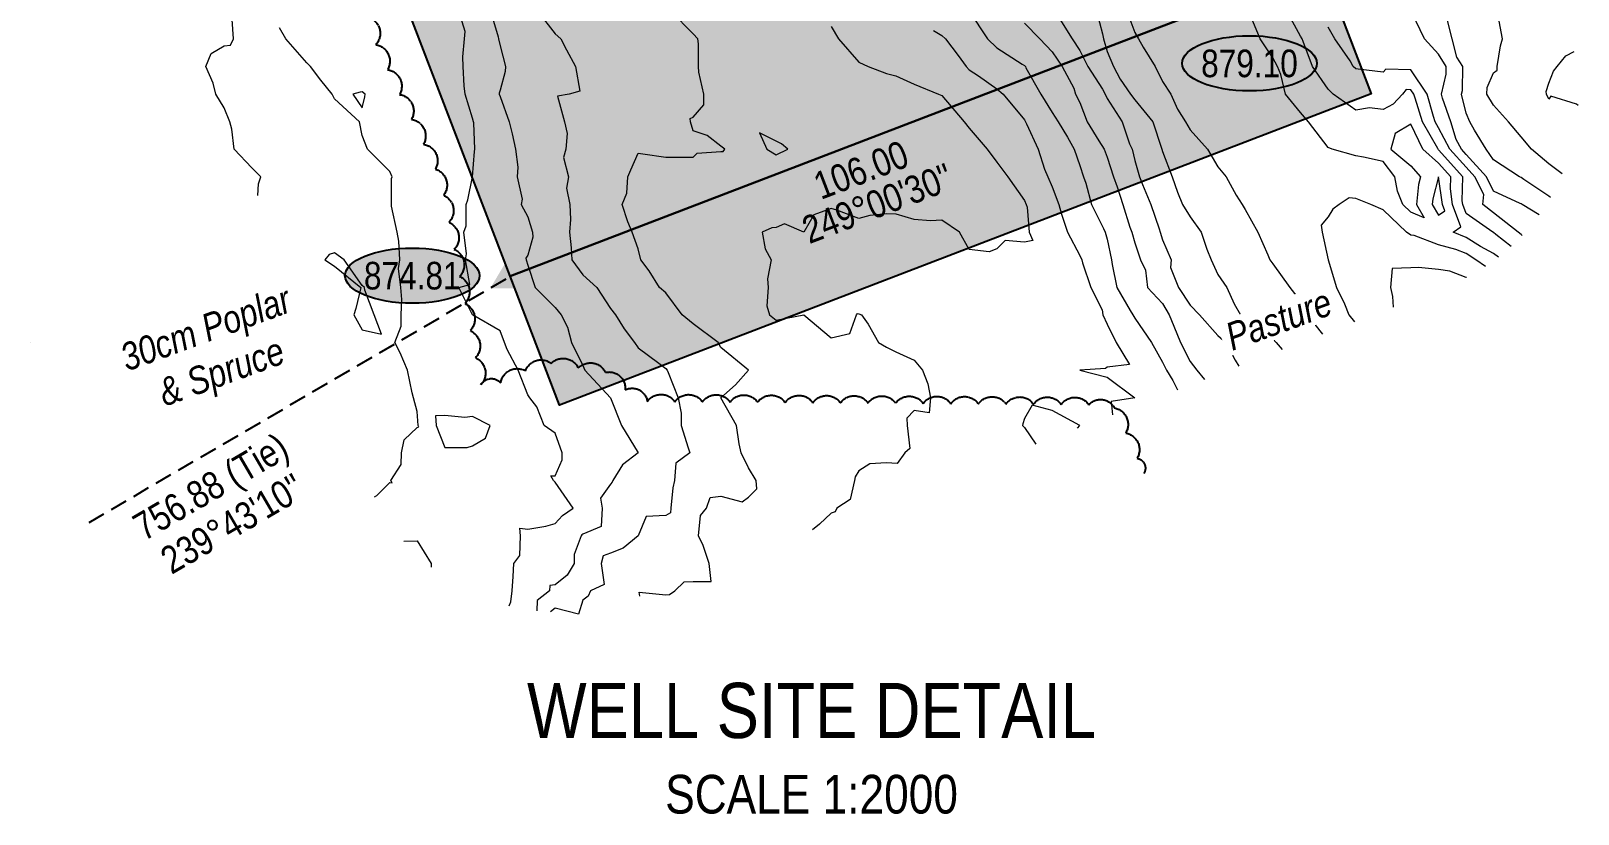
# Model space of a CAD drawing. Extents: x 319862 to 322231, y 5823014 to 5825138.
# Drawn here: x 321319 to 321879, y 5823253 to 5823537 of the extents above; entities that cross this region are included whole.
import ezdxf
from ezdxf.enums import TextEntityAlignment as Align

# ---------------------------------------------------------------- set-up
doc = ezdxf.new("R2010")
doc.units = 0
doc.header["$LTSCALE"] = 5
doc.linetypes.add('0', pattern=[1, 1, 0])
doc.linetypes.add('foc-TIELINE', pattern=[1.875, 1.25, -0.625])
doc.layers.add('C-TOPO-MAJR', color=7, linetype='Continuous', lineweight=15, true_color=0xd3aa5f)
doc.layers.add('C-TOPO-MINR', color=7, linetype='Continuous', lineweight=13, true_color=0xe9d5af)
for name, color, linetype in [('DETAIL-T', 7, 'Continuous'), ('L-BD', 7, 'Continuous'), ('L-BD1', 253, 'Continuous'), ('L-MON', 1, 'Continuous'), ('L-TIE', 7, 'foc-TIELINE'), ('P-ELEVATION', 7, 'Continuous'), ('P-PROPOSED', 10, 'Continuous'), ('P-PROPOSED-H', 21, 'Continuous'), ('P-TEMP-H', 41, 'Continuous'), ('P-TEMP_WORKSPACE', 46, 'Continuous'), ('T-BUSH', 110, '0'), ('T-BUSH-T', 110, 'Continuous')]:
    doc.layers.add(name, color=color, linetype=linetype)
doc.layers.add('T-TEXT', color=48, linetype='Continuous', lineweight=18)
doc.styles.add('80', font='ARIALN.TTF', dxfattribs={"height": 10})
doc.styles.add('80CG', font='ARIALN.TTF', dxfattribs={"height": 10})
doc.styles.add('80L', font='ARIALN.TTF', dxfattribs={"height": 10})
doc.styles.add('80LS', font='ARIALNI.TTF', dxfattribs={"height": 10})

# ---------------------------------------------------------------- blocks, each defined once
blk = doc.blocks.new('STRIA')
blk.add_hatch(color=255).paths.add_polyline_path([(-0.04, 1.52), (-1.47, -0.87), (1.39, -0.87)])
blk = doc.blocks.new('STRIAA')
blk.add_blockref('STRIA', (0, 0))
blk = doc.blocks.new('STRIB')
at = {"color": 1}
blk.add_solid([(-1.12, -0.67), (-0.04, 1.13), (1.04, -0.67)], dxfattribs=at)
blk = doc.blocks.new('STRIBB')
blk.add_blockref('STRIB', (0, 0))
blk = doc.blocks.new('STRICC')
for name in ['STRIAA', 'STRIBB']:
    blk.add_blockref(name, (0, 0))
blk = doc.blocks.new('fdspike')
blk.add_blockref('STRICC', (0, 0))
blk = doc.blocks.new('*U431')
at = {"layer": 'DETAIL-T', "color": 3, "insert": (0, 0), "char_height": 20, "width": 229.6384, "attachment_point": 5, "style": '80CG'}
blk.add_mtext('WELL SITE DETAIL\\P{\\H0.7x;SCALE 1:2000}', dxfattribs=at)
blk = doc.blocks.new('we')
at = {"layer": 'P-ELEVATION'}
h = blk.add_hatch(color=111, dxfattribs=at)
h.dxf.hatch_style = 1
edge = h.paths.add_edge_path()
edge.add_ellipse((0, 0), major_axis=(-24.38, 0), ratio=0.410256, start_angle=0, end_angle=360)
at = {"layer": 'P-ELEVATION', "color": 7, "flags": 128}
blk.add_lwpolyline([(0, 0, 12.5, 0, 0), (-12.42, -6.43, 0, 0, 0)], format="xyseb", dxfattribs=at)
at = {"layer": 'P-ELEVATION', "color": 7}
blk.add_ellipse((0, 0), major_axis=(-24.38, 0), ratio=0.410256, dxfattribs=at)
at = {"layer": 'P-ELEVATION', "style": '80'}
blk.add_attdef('ELEVATION', text='', height=10, dxfattribs=at).set_placement((0, 0), align=Align.MIDDLE_CENTER)

msp = doc.modelspace()

# ---------------------------------------------------------------- hatches: boundary and pattern name
at = {"layer": 'P-PROPOSED-H'}
h = msp.add_hatch(color=256, dxfattribs=at)
h.dxf.hatch_style = 1
h.paths.add_polyline_path([(321644.817, 5823790.079), (321739.664, 5823542.673), (321492.258, 5823447.826), (321397.411, 5823695.232)])
at = {"layer": 'P-TEMP-H'}
h = msp.add_hatch(color=256, dxfattribs=at)
h.dxf.hatch_style = 1
h.paths.add_polyline_path([(321492.258, 5823447.826), (321739.664, 5823542.673), (321644.817, 5823790.079), (321691.498, 5823807.975), (321804.24, 5823513.888), (321510.154, 5823401.145)])

# ---------------------------------------------------------------- linework, layer by layer
at = {"layer": 'C-TOPO-MAJR', "linetype": 'ByBlock', "lineweight": 15, "flags": 128}
for points, elevation in [([(321539.272, 5823331.935), (321538.992, 5823333.429), (321548.607, 5823332.435), (321549.94, 5823332.481), (321551.939, 5823333.814), (321555.273, 5823337.148), (321558.607, 5823337.292), (321565.129, 5823337.292), (321564.377, 5823343.814), (321562.137, 5823350.284), (321560.543, 5823353.814), (321561.255, 5823361.166), (321563.345, 5823363.814), (321564.761, 5823367.66), (321568.607, 5823368.161), (321576.255, 5823366.166), (321578.607, 5823367.813), (321581.607, 5823370.814), (321581.335, 5823373.814), (321578.607, 5823378.429), (321575.915, 5823383.814), (321575.274, 5823387.147), (321574.208, 5823393.814), (321568.607, 5823403.814), (321573.902, 5823408.52), (321578.607, 5823413.814), (321568.607, 5823421.995), (321567.554, 5823423.814), (321558.607, 5823430.613), (321554.607, 5823433.814), (321548.607, 5823441.812), (321546.297, 5823443.814), (321542.607, 5823449.814), (321539.608, 5823453.814), (321538.607, 5823457.814), (321536.463, 5823463.814), (321534.854, 5823467.567), (321532.773, 5823473.814), (321534.489, 5823477.933), (321534.857, 5823483.814), (321535.998, 5823486.423), (321538.607, 5823492.384), (321540.276, 5823492.146), (321548.607, 5823490.954), (321551.467, 5823490.954), (321558.607, 5823490.954), (321560.037, 5823492.384), (321568.607, 5823493.044), (321569.441, 5823492.98), (321570.037, 5823493.814), (321568.607, 5823494.926), (321563.607, 5823498.814), (321558.607, 5823500.481), (321557.607, 5823503.814), (321557.495, 5823504.926), (321558.607, 5823505.482), (321562.452, 5823509.969), (321562.452, 5823513.814), (321560.608, 5823521.813), (321560.426, 5823523.814), (321560.426, 5823531.995), (321560.276, 5823533.814), (321558.607, 5823535.633), (321550.426, 5823543.814)], 2190), ([(321400.824, 5823477.059), (321401.108, 5823481.314), (321401.941, 5823483.814), (321398.607, 5823487.148), (321392.208, 5823493.814), (321391.335, 5823501.087), (321390.676, 5823503.814), (321388.607, 5823508.814), (321385.608, 5823513.814), (321384.608, 5823517.813), (321381.941, 5823523.814), (321383.871, 5823528.551), (321388.607, 5823531.314), (321390.915, 5823531.507), (321391.941, 5823533.814), (321391.548, 5823540.873)], 2185), ([(321691.464, 5823540.958), (321695.905, 5823533.814), (321698.607, 5823529.648), (321701.524, 5823523.814), (321706.841, 5823515.58), (321707.837, 5823513.814), (321708.607, 5823512.234), (321713.94, 5823503.814), (321716.608, 5823495.814), (321717.608, 5823493.814), (321718.607, 5823489.815), (321720.322, 5823483.814), (321721.335, 5823481.087), (321724.397, 5823473.814), (321727.406, 5823465.015), (321727.817, 5823463.814), (321728.607, 5823461.085), (321731.808, 5823453.814), (321731.465, 5823450.957), (321734.352, 5823443.814), (321738.607, 5823437.362), (321742.044, 5823433.814), (321748.607, 5823426.314), (321751.524, 5823423.814), (321754.972, 5823417.449), (321756.271, 5823415.198)], 2195), ([(321858.982, 5823462.62), (321858.607, 5823462.921), (321857.471, 5823463.814), (321848.607, 5823470.779), (321844.744, 5823473.814), (321844.99, 5823477.431), (321841.765, 5823483.814), (321838.607, 5823487.302), (321832.713, 5823493.814), (321828.607, 5823501.614), (321827.357, 5823503.814), (321826.774, 5823505.647), (321824.511, 5823513.814), (321818.607, 5823522.564), (321809.533, 5823522.888), (321808.607, 5823521.731), (321799.56, 5823522.861), (321798.607, 5823523.013), (321797.737, 5823523.814), (321796.606, 5823525.815), (321791.108, 5823533.814), (321788.607, 5823538.025)], 2195)]:
    msp.add_lwpolyline(points, dxfattribs=dict(at, elevation=elevation))
at = {"layer": 'C-TOPO-MAJR', "linetype": 'ByBlock', "lineweight": 15, "elevation": 2190, "flags": 128}
msp.add_lwpolyline([(321590.609, 5823495.816), (321588.607, 5823496.816), (321582.607, 5823499.814), (321585.272, 5823493.814), (321588.607, 5823491.812), (321592.897, 5823493.814), (321590.609, 5823495.816)], close=True, dxfattribs=at)
at = {"layer": 'C-TOPO-MINR', "lineweight": 13, "flags": 128}
for points, elevation in [([(321491.921, 5823328.427), (321492.497, 5823329.924), (321492.983, 5823333.814), (321493.314, 5823339.108), (321493.608, 5823343.814), (321495.75, 5823346.671), (321496.015, 5823353.814), (321495.807, 5823356.614), (321498.607, 5823356.147), (321505.179, 5823357.242), (321508.607, 5823358.259), (321511.239, 5823361.183), (321515.128, 5823363.814), (321508.607, 5823373.189), (321507.941, 5823373.814), (321506.941, 5823375.48), (321508.607, 5823375.48), (321511.107, 5823381.314), (321511.107, 5823383.814), (321508.607, 5823390.956), (321504.605, 5823393.814), (321501.945, 5823400.477), (321499.323, 5823403.814), (321498.607, 5823404.816), (321495.145, 5823413.814), (321491.106, 5823421.316), (321490.185, 5823423.814), (321488.607, 5823428.097), (321478.61, 5823433.814), (321478.607, 5823433.826), (321473.613, 5823443.814), (321477.607, 5823444.814), (321476.106, 5823453.814), (321476.463, 5823455.958), (321475.483, 5823463.814), (321476.335, 5823466.086), (321476.335, 5823473.814), (321476.941, 5823475.48), (321478.607, 5823483.812), (321478.608, 5823483.814), (321478.608, 5823483.814), (321479.376, 5823493.046), (321479.439, 5823493.814), (321479.043, 5823503.378), (321478.941, 5823503.814), (321478.607, 5823505.067), (321475.915, 5823513.814), (321475.564, 5823516.858), (321475.274, 5823523.814), (321475.128, 5823527.293), (321475.75, 5823533.814), (321475.88, 5823536.541), (321473.607, 5823543.814)], 2187), ([(321485.093, 5823543.814), (321487.839, 5823534.582), (321488.052, 5823533.814), (321488.607, 5823531.316), (321490.607, 5823523.814), (321490.425, 5823521.996), (321488.607, 5823515.246), (321488.304, 5823514.118), (321488.313, 5823513.814), (321488.607, 5823512.979), (321491.842, 5823503.814), (321493.006, 5823499.415), (321494.232, 5823493.814), (321495.036, 5823487.386), (321494.762, 5823483.814), (321496.608, 5823475.814), (321496.255, 5823473.814), (321498.607, 5823469.369), (321500.331, 5823463.814), (321500.458, 5823461.963), (321498.607, 5823455.485), (321497.981, 5823454.44), (321498.08, 5823453.814), (321498.607, 5823451.812), (321501.275, 5823443.814), (321508.607, 5823436.482), (321510.714, 5823433.814), (321513.053, 5823429.368), (321514.44, 5823423.814), (321518.607, 5823415.48), (321519.321, 5823413.814), (321528.595, 5823403.826), (321528.605, 5823403.814), (321528.607, 5823403.812), (321532.607, 5823393.814), (321538.605, 5823383.816), (321538.606, 5823383.814), (321532.932, 5823379.489), (321529.477, 5823373.814), (321529.196, 5823373.226), (321528.607, 5823372.564), (321525.017, 5823367.404), (321525.563, 5823363.814), (321525.274, 5823357.147), (321518.607, 5823354.402), (321518.257, 5823354.165), (321517.942, 5823353.814), (321515.436, 5823346.985), (321515.436, 5823343.814), (321512.915, 5823339.506), (321508.607, 5823336.037), (321506.607, 5823335.815), (321506.555, 5823333.814), (321502.052, 5823330.37), (321501.966, 5823326.607)], 2188), ([(321502.179, 5823543.814), (321508.607, 5823535.631), (321510.606, 5823533.814), (321512.605, 5823529.817), (321515.879, 5823523.814), (321517.497, 5823514.924), (321513.604, 5823513.814), (321509.375, 5823513.047), (321511.942, 5823503.814), (321512.894, 5823499.527), (321512.454, 5823493.814), (321511.549, 5823490.872), (321513.391, 5823483.814), (321512.681, 5823479.74), (321513.901, 5823473.814), (321514.062, 5823468.359), (321513.769, 5823463.814), (321514.322, 5823458.099), (321514.608, 5823453.814), (321518.607, 5823448.36), (321523.607, 5823443.814), (321528.607, 5823436.121), (321530.372, 5823433.814), (321533.606, 5823428.815), (321537.303, 5823423.814), (321538.607, 5823421.939), (321546.113, 5823416.309), (321548.607, 5823414.438), (321549.132, 5823413.814), (321549.438, 5823412.983), (321553.106, 5823403.814), (321554.233, 5823398.189), (321554.233, 5823393.814), (321556.789, 5823385.632), (321557.357, 5823383.814), (321552.291, 5823380.131), (321551.75, 5823373.814), (321551.227, 5823371.195), (321550.449, 5823363.814), (321550.314, 5823362.107), (321548.607, 5823361.122), (321541.57, 5823360.851), (321538.609, 5823353.814), (321538.608, 5823353.813), (321538.607, 5823353.813), (321533.136, 5823349.286), (321528.607, 5823347.498), (321525.915, 5823346.506), (321525.193, 5823343.814), (321526.322, 5823336.1), (321521.334, 5823333.814), (321520.482, 5823331.939), (321518.607, 5823330.48), (321517.029, 5823325.393), (321508.607, 5823327.54), (321506.883, 5823326.221)], 2189), ([(321658.607, 5823543.814), (321665.17, 5823533.814), (321668.607, 5823530.579), (321677.774, 5823524.647), (321678.607, 5823524.214), (321678.992, 5823523.814), (321679.133, 5823523.288), (321684.516, 5823513.814), (321688.607, 5823507.148), (321690.857, 5823503.814), (321694.232, 5823498.189), (321696.548, 5823493.814), (321698.607, 5823487.979), (321700.035, 5823483.814), (321700.879, 5823481.542), (321702.941, 5823473.814), (321707.276, 5823465.146), (321707.808, 5823463.814), (321708.607, 5823461.316), (321710.186, 5823453.814), (321710.321, 5823452.1), (321712.017, 5823443.814), (321716.942, 5823435.48), (321717.838, 5823433.814), (321718.607, 5823432.661), (321724.661, 5823423.814), (321728.607, 5823416.671), (321730.107, 5823413.814), (321732.357, 5823410.064), (321734.007, 5823406.655)], 2193), ([(321704.66, 5823543.814), (321706.821, 5823535.6), (321707.178, 5823533.814), (321708.607, 5823529.267), (321710.829, 5823523.814), (321713.223, 5823519.199), (321717.017, 5823513.814), (321718.607, 5823511.694), (321725.107, 5823503.814), (321728.238, 5823494.184), (321728.338, 5823493.814), (321728.607, 5823492.983), (321732.156, 5823483.814), (321734.108, 5823478.313), (321735.88, 5823473.814), (321738.607, 5823469.315), (321742.682, 5823463.814), (321744.72, 5823457.702), (321746.275, 5823453.814), (321748.607, 5823448.429), (321751.939, 5823443.814), (321754.606, 5823437.815), (321756.868, 5823433.814), (321758.607, 5823432.333), (321764.321, 5823428.1), (321768.607, 5823425.178), (321769.858, 5823423.814), (321772.007, 5823421.235)], 2196), ([(321715.75, 5823543.814), (321718.607, 5823536.12), (321719.97, 5823533.814), (321721.606, 5823530.815), (321725.915, 5823523.814), (321728.607, 5823518.43), (321731.608, 5823513.814), (321734.063, 5823508.358), (321736.995, 5823503.814), (321738.607, 5823500.874), (321744.923, 5823493.814), (321748.607, 5823487.45), (321751.683, 5823483.814), (321755.273, 5823477.149), (321757.43, 5823473.814), (321758.607, 5823471.995), (321763.107, 5823463.814), (321766.788, 5823455.633), (321767.496, 5823453.814), (321768.607, 5823452.275), (321774.718, 5823443.814), (321778.607, 5823438.815), (321781.021, 5823433.814), (321786.567, 5823426.822)], 2197), ([(321854.958, 5823458.646), (321849.439, 5823462.982), (321848.607, 5823463.626), (321848.251, 5823463.814), (321838.607, 5823470.564), (321837.415, 5823473.814), (321837.21, 5823475.212), (321837.496, 5823483.814), (321828.607, 5823493.691), (321828.469, 5823493.814), (321828.344, 5823494.077), (321822.812, 5823503.814), (321820.107, 5823512.314), (321819.691, 5823513.814), (321818.607, 5823515.421), (321816.941, 5823515.481), (321815.607, 5823513.814), (321812.228, 5823510.194), (321808.607, 5823508.288), (321803.607, 5823508.814), (321798.607, 5823507.952), (321790.512, 5823513.814), (321788.607, 5823515.554), (321783.019, 5823523.814), (321779.559, 5823532.862), (321779.195, 5823533.814), (321778.607, 5823534.866), (321773.607, 5823543.814)], 2196), ([(321865.151, 5823470.105), (321858.929, 5823473.814), (321858.607, 5823474.052), (321858.223, 5823474.198), (321848.607, 5823478.606), (321845.975, 5823483.814), (321838.607, 5823491.954), (321836.923, 5823493.814), (321835.052, 5823497.37), (321833.069, 5823503.814), (321830.035, 5823512.386), (321829.698, 5823513.814), (321831.401, 5823521.02), (321831.443, 5823523.814), (321828.607, 5823528.232), (321823.501, 5823533.814), (321819.007, 5823543.415)], 2194), ([(321443.066, 5823367.876), (321443.964, 5823368.458), (321448.607, 5823373.101), (321449.439, 5823372.982), (321448.991, 5823373.814), (321452.793, 5823379.628), (321452.893, 5823383.814), (321453.807, 5823388.614), (321458.607, 5823393.045), (321459.148, 5823393.274), (321458.93, 5823393.814), (321458.607, 5823398.816), (321457.275, 5823403.814), (321456.79, 5823405.631), (321455.035, 5823413.814), (321452.357, 5823420.064), (321450.482, 5823423.814), (321452.698, 5823429.724), (321452.698, 5823433.814), (321452.955, 5823439.467), (321452.608, 5823443.814), (321451.789, 5823450.633), (321452.291, 5823453.814), (321451.939, 5823460.482), (321451.334, 5823463.814), (321449.195, 5823473.227), (321449.195, 5823473.814), (321449.195, 5823483.227), (321449.515, 5823483.814), (321448.607, 5823485.812), (321440.605, 5823493.814), (321438.607, 5823498.817), (321437.7, 5823503.814), (321428.607, 5823512.149), (321427.738, 5823513.814), (321423.609, 5823518.813), (321419.94, 5823523.814), (321418.607, 5823525.147), (321410.96, 5823533.814), (321408.607, 5823537.814)], 2186), ([(321608.607, 5823538.259), (321611.274, 5823533.814), (321618.607, 5823525.352), (321621.94, 5823523.814), (321628.607, 5823521.314), (321631.941, 5823520.48), (321638.607, 5823517.451), (321647.499, 5823513.814), (321648.607, 5823513.289), (321656.789, 5823503.814), (321658.607, 5823501.461), (321665.108, 5823493.814), (321668.607, 5823489.148), (321672.607, 5823483.814), (321678.607, 5823475.242), (321679.213, 5823473.814), (321679.559, 5823472.862), (321680.347, 5823463.814), (321681.685, 5823460.736), (321678.607, 5823460.176), (321671.608, 5823460.813), (321668.607, 5823457.812), (321665.753, 5823456.669), (321658.607, 5823457.562), (321655.034, 5823463.814), (321648.607, 5823468.1), (321644.516, 5823467.905), (321638.607, 5823468.398), (321632.135, 5823470.286), (321628.607, 5823470.482), (321622.607, 5823469.815), (321618.607, 5823468.814), (321610.607, 5823471.814), (321608.607, 5823472.386), (321602.291, 5823470.131), (321598.607, 5823463.818), (321591.607, 5823466.814), (321588.607, 5823465.48), (321587.029, 5823465.393), (321583.608, 5823463.814), (321584.61, 5823457.812), (321586.79, 5823453.814), (321585.53, 5823446.891), (321585.75, 5823443.814), (321585.274, 5823437.148), (321586.226, 5823433.814), (321588.607, 5823431.962), (321598.606, 5823433.813), (321598.607, 5823433.812), (321598.619, 5823433.802), (321608.607, 5823425.48), (321615.273, 5823427.149), (321617.699, 5823433.814), (321618.108, 5823434.313), (321618.607, 5823434.198), (321619.606, 5823433.814), (321621.939, 5823430.482), (321625.753, 5823423.814), (321628.607, 5823422.149), (321631.938, 5823420.484), (321638.607, 5823417.452), (321641.685, 5823413.814), (321643.608, 5823408.813), (321644.606, 5823403.814), (321644.06, 5823398.361), (321638.607, 5823399.199), (321636.015, 5823396.406), (321636.108, 5823393.814), (321637.007, 5823385.414), (321635.274, 5823383.814), (321632.416, 5823380.005), (321628.607, 5823380.178), (321622.521, 5823379.901), (321618.607, 5823377.386), (321617.291, 5823375.13), (321616.994, 5823373.814), (321615.449, 5823366.972), (321610.607, 5823363.814), (321609.971, 5823362.45), (321608.607, 5823362.049), (321604.365, 5823358.056), (321601.817, 5823355.934)], 2191), ([(321678.607, 5823539.529), (321684.125, 5823533.814), (321688.607, 5823529.171), (321692.266, 5823523.814), (321696.501, 5823515.92), (321697.068, 5823513.814), (321698.607, 5823510.736), (321701.334, 5823503.814), (321705.529, 5823496.892), (321707.526, 5823493.814), (321708.607, 5823490.956), (321710.88, 5823483.814), (321712.178, 5823480.243), (321714.217, 5823473.814), (321716.821, 5823465.601), (321717.444, 5823463.814), (321718.607, 5823459.966), (321720.607, 5823453.814), (321722.417, 5823450.005), (321723.191, 5823443.814), (321728.607, 5823437.905), (321730.975, 5823433.814), (321732.698, 5823429.723), (321735.187, 5823423.814), (321738.607, 5823416.973), (321741.108, 5823413.814), (321743.8, 5823410.413)], 2194), ([(321850.333, 5823454.743), (321848.607, 5823456.078), (321843.808, 5823458.613), (321838.607, 5823461.902), (321833.964, 5823463.814), (321836.723, 5823465.698), (321833.745, 5823473.814), (321832.908, 5823479.513), (321833.052, 5823483.814), (321828.607, 5823488.753), (321822.913, 5823493.814), (321818.607, 5823502.932), (321812.867, 5823499.555), (321811.398, 5823493.814), (321818.607, 5823487.852), (321822.05, 5823483.814), (321821.334, 5823481.087), (321820.608, 5823473.814), (321823.435, 5823468.986), (321818.607, 5823471.014), (321815.75, 5823473.814), (321813.779, 5823478.642), (321812.774, 5823483.814), (321808.607, 5823489.37), (321801.465, 5823490.957), (321798.607, 5823491.414), (321790.035, 5823493.814), (321788.607, 5823494.439), (321781.464, 5823503.814), (321778.607, 5823507.147), (321773.153, 5823513.814), (321771.547, 5823520.874), (321770.273, 5823523.814), (321768.607, 5823526.938), (321764.024, 5823533.814), (321760.751, 5823541.67)], 2197), ([(321869.181, 5823476.322), (321868.607, 5823476.844), (321859.516, 5823482.905), (321858.607, 5823483.576), (321857.982, 5823483.814), (321848.607, 5823490.063), (321845.88, 5823493.814), (321841.683, 5823500.738), (321839.986, 5823503.814), (321838.607, 5823506.89), (321836.971, 5823513.814), (321837.283, 5823515.138), (321837.413, 5823523.814), (321835.274, 5823527.148), (321833.607, 5823533.814), (321831.941, 5823540.48)], 2193), ([(321873.452, 5823484.903), (321868.607, 5823488.536), (321862.273, 5823493.814), (321858.607, 5823498.397), (321853.964, 5823503.814), (321848.607, 5823509.815), (321846.168, 5823513.814), (321846.226, 5823516.195), (321848.607, 5823521.505), (321849.912, 5823522.509), (321849.858, 5823523.814), (321851.107, 5823531.314), (321851.789, 5823533.814), (321850.275, 5823542.146)], 2192), ([(321645.608, 5823536.813), (321648.607, 5823535.013), (321649.97, 5823533.814), (321654.605, 5823527.817), (321657.496, 5823523.814), (321658.607, 5823522.637), (321661.942, 5823520.479), (321668.607, 5823515.719), (321670.829, 5823513.814), (321678.607, 5823504.482), (321678.92, 5823503.814), (321679.323, 5823503.098), (321683.608, 5823493.814), (321685.831, 5823486.591), (321687.093, 5823483.814), (321688.607, 5823480.243), (321691.107, 5823473.814), (321692.069, 5823470.353), (321694.134, 5823463.814), (321698.607, 5823455.314), (321699.418, 5823453.814), (321699.678, 5823452.743), (321702.655, 5823443.814), (321706.701, 5823435.72), (321706.94, 5823433.814), (321708.607, 5823430.48), (321711.808, 5823423.814), (321716.607, 5823415.814), (321708.607, 5823414.925), (321708.019, 5823414.402), (321698.619, 5823413.814), (321708.607, 5823411.313), (321718.595, 5823403.826), (321718.607, 5823403.82), (321718.608, 5823403.814), (321718.608, 5823403.813), (321718.607, 5823403.813), (321709.97, 5823402.451), (321710.547, 5823397.653)], 2192), ([(321879.188, 5823509.674), (321878.607, 5823510.155), (321869.321, 5823513.1), (321868.607, 5823511.996), (321867.698, 5823513.814), (321867.655, 5823514.766), (321868.607, 5823517.814), (321870.274, 5823522.148), (321871.607, 5823523.814), (321874.719, 5823527.702), (321877.743, 5823529.214)], 2191), ([(321845.682, 5823451.405), (321842.095, 5823453.814), (321838.607, 5823456.02), (321834.858, 5823457.564), (321828.607, 5823459.269), (321819.784, 5823462.637), (321818.607, 5823462.732), (321817.006, 5823463.814), (321808.607, 5823471.892), (321804.063, 5823473.814), (321798.607, 5823476.037), (321796.207, 5823476.215), (321792.608, 5823473.814), (321790.275, 5823472.147), (321788.607, 5823469.368), (321786.107, 5823466.314), (321786.524, 5823463.814), (321788.607, 5823453.815), (321788.607, 5823453.814), (321788.607, 5823453.813), (321791.711, 5823443.814), (321794.607, 5823437.814), (321796.107, 5823433.814), (321798.211, 5823431.29)], 2198), ([(321838.751, 5823447.337), (321838.607, 5823447.403), (321832.774, 5823449.647), (321828.607, 5823450.243), (321821.406, 5823451.015), (321818.607, 5823450.899), (321811.806, 5823450.615), (321811.216, 5823443.814), (321811.942, 5823440.479), (321812.143, 5823436.636)], 2199), ([(321697.824, 5823392.772), (321698.606, 5823393.814), (321688.607, 5823399.147), (321681.333, 5823401.088), (321678.607, 5823396.315), (321678.052, 5823394.37), (321677.941, 5823393.814), (321678.607, 5823393.045), (321682.752, 5823386.988)], 2192), ([(321453.754, 5823351.855), (321458.607, 5823352.029), (321463.608, 5823343.814), (321463.608, 5823342.439)], 2187)]:
    msp.add_lwpolyline(points, dxfattribs=dict(at, elevation=elevation))
for points, elevation in [([(321439.606, 5823512.815), (321439.717, 5823513.814), (321438.607, 5823514.646), (321437.894, 5823514.527), (321435.275, 5823513.814), (321438.607, 5823508.811), (321439.606, 5823512.815)], 2186), ([(321828.607, 5823483.814), (321828.606, 5823483.815), (321828.607, 5823483.814), (321826.529, 5823475.892), (321826.322, 5823473.814), (321828.607, 5823469.912), (321830.926, 5823471.496), (321830.075, 5823473.814), (321828.607, 5823483.814)], 2198), ([(321428.607, 5823456.313), (321426.716, 5823455.705), (321425.108, 5823453.814), (321428.607, 5823451.482), (321438.192, 5823443.814), (321436.275, 5823436.147), (321435.565, 5823433.814), (321438.607, 5823428.429), (321445.606, 5823426.815), (321442.981, 5823433.814), (321439.605, 5823442.817), (321439.514, 5823443.814), (321438.607, 5823444.527), (321432.107, 5823453.814), (321428.607, 5823456.313)], 2186), ([(321318.608, 5823423.813), (321318.61, 5823423.814), (321318.607, 5823423.818), (321318.601, 5823423.82), (321318.603, 5823423.814), (321318.607, 5823423.813), (321318.608, 5823423.813)], 2184), ([(321483.274, 5823389.147), (321484.97, 5823393.814), (321478.607, 5823397.07), (321475.807, 5823396.614), (321468.607, 5823397.386), (321465.159, 5823397.262), (321465.381, 5823393.814), (321468.607, 5823385.814), (321476.607, 5823385.814), (321478.607, 5823386.446), (321483.274, 5823389.147)], 2187)]:
    msp.add_lwpolyline(points, close=True, dxfattribs=dict(at, elevation=elevation))
at = {"layer": 'L-TIE', "flags": 128}
msp.add_lwpolyline([(321339.66, 5823358.643), (321492.371, 5823447.812)], dxfattribs=at)
at = {"layer": 'P-PROPOSED'}
msp.add_lwpolyline([(321644.817, 5823790.079), (321739.664, 5823542.673), (321492.258, 5823447.826), (321397.411, 5823695.232)], close=True, dxfattribs=at)
at = {"layer": 'P-TEMP_WORKSPACE', "flags": 128}
msp.add_lwpolyline([(321492.258, 5823447.826), (321739.664, 5823542.673), (321644.817, 5823790.079), (321691.498, 5823807.975), (321804.24, 5823513.888), (321510.154, 5823401.145), (321492.258, 5823447.826)], close=True, dxfattribs=at)
at = {"layer": 'T-BUSH', "flags": 128}
msp.add_lwpolyline([(321401.647, 5823592.408, -0.5205671), (321410.985, 5823595.982, -0.5205671), (321420.323, 5823599.556, -0.5205671), (321427.967, 5823599.955, -0.5205671), (321430.196, 5823590.208, -0.5205671), (321432.426, 5823580.461, -0.5205671), (321434.655, 5823570.714, -0.5205671), (321436.884, 5823560.967, -0.5205671), (321439.113, 5823551.22, -0.5205671), (321441.343, 5823541.473, -0.5205671), (321443.572, 5823531.727, -0.5205671), (321447.841, 5823522.693, -0.5205671), (321452.171, 5823513.681, -0.5205671), (321456.502, 5823504.669, -0.5205671), (321460.833, 5823495.657, -0.5205671), (321465.164, 5823486.644, -0.5205671), (321468.128, 5823477.178, -0.5205671), (321470.052, 5823467.366, -0.5205671), (321471.975, 5823457.555, -0.5205671), (321473.899, 5823447.743, -0.5205671), (321475.823, 5823437.931, -0.5205671), (321477.747, 5823428.119, -0.5205671), (321479.671, 5823418.307, -0.5205671), (321481.595, 5823408.496, -0.5205671), (321488.803, 5823409.242, -0.5205671), (321497.811, 5823413.582, -0.5205671), (321507.06, 5823416.24, -0.5205671), (321516.926, 5823414.616, -0.5205671), (321526.792, 5823412.992, -0.5205671), (321533.91, 5823406.642, -0.5205671), (321541.923, 5823402.447, -0.5205671), (321551.922, 5823402.375, -0.5205671), (321561.92, 5823402.304, -0.5205671), (321571.919, 5823402.233, -0.5205671), (321581.917, 5823402.162, -0.5205671), (321591.915, 5823402.091, -0.5205671), (321601.914, 5823402.02, -0.5205671), (321611.912, 5823401.949, -0.5205671), (321621.911, 5823401.877, -0.5205671), (321631.909, 5823401.806, -0.5205671), (321641.907, 5823401.735, -0.5205671), (321651.906, 5823401.664, -0.5205671), (321661.904, 5823401.593, -0.5205671), (321671.902, 5823401.522, -0.5205671), (321681.901, 5823401.45, -0.5205671), (321691.899, 5823401.379, -0.5205671), (321701.898, 5823401.308, -0.5205671), (321711.173, 5823400.126, -0.5205671), (321715.29, 5823391.014, -0.5205671), (321719.407, 5823381.902, -0.5205671), (321721.889, 5823376.409, -0.5205671)], format="xyb", dxfattribs=at)

# ---------------------------------------------------------------- block references
at = {"xscale": 0.99986427, "yscale": 0.99986427, "zscale": 0.99986427}
for p, values in [((321760.128, 5823524.955), {'ELEVATION': '879.10'}), ((321456.774, 5823448.048), {'ELEVATION': '874.81'})]:
    msp.add_blockref('we', p, dxfattribs=at).add_auto_attribs(values)
msp.add_blockref('*U431', (321601.454, 5823276.762), dxfattribs=at)
at = {"layer": 'L-MON', "xscale": 4.99932135, "yscale": 4.99932135, "zscale": 4.99932135}
msp.add_blockref('fdspike', (321492.375, 5823447.819), dxfattribs=at)

# ---------------------------------------------------------------- texts
at = {"layer": 'L-BD', "linetype": 'Continuous', "style": '80L'}
for s, p in [('756.88 (Tie)', (321384.355, 5823370.544)), ("239°43'10''", (321391.539, 5823358.24))]:
    msp.add_text(s, height=9.99864, rotation=30.2807, dxfattribs=at).set_placement(p, align=Align.MIDDLE)
at = {"layer": 'L-BD1', "style": '80L'}
msp.add_text('106.00', height=9.9986, rotation=20.9751, dxfattribs=at).set_placement((321619.361, 5823486.38), align=Align.MIDDLE)
at = {"layer": 'L-BD1', "linetype": 'Continuous', "insert": (321623.55, 5823478.923), "char_height": 9.99864, "width": 56.65912, "attachment_point": 2, "rotation": 20.9751, "style": '80L', "bg_fill": 1, "box_fill_scale": 1.15, "bg_fill_color": 41, "bg_fill_transparency": 0}
msp.add_mtext("249°00'30''", dxfattribs=at)
at = {"layer": 'T-BUSH-T', "insert": (321380.186, 5823433.689), "char_height": 9.99864, "width": 65.39808, "attachment_point": 2, "rotation": 20, "style": '80LS'}
msp.add_mtext('30cm Poplar & Spruce', dxfattribs=at)

# ---------------------------------------------------------------- next in the draw order: texts
at = {"layer": 'T-TEXT', "linetype": 'Continuous', "insert": (321769.011, 5823436.93), "char_height": 9.9986, "width": 40.57124, "attachment_point": 2, "rotation": 20, "style": '80LS', "bg_fill": 3, "box_fill_scale": 1.15, "bg_fill_color": 256, "bg_fill_true_color": 256, "bg_fill_transparency": 0}
msp.add_mtext('Pasture', dxfattribs=at)

doc.saveas('drawing.dxf')
